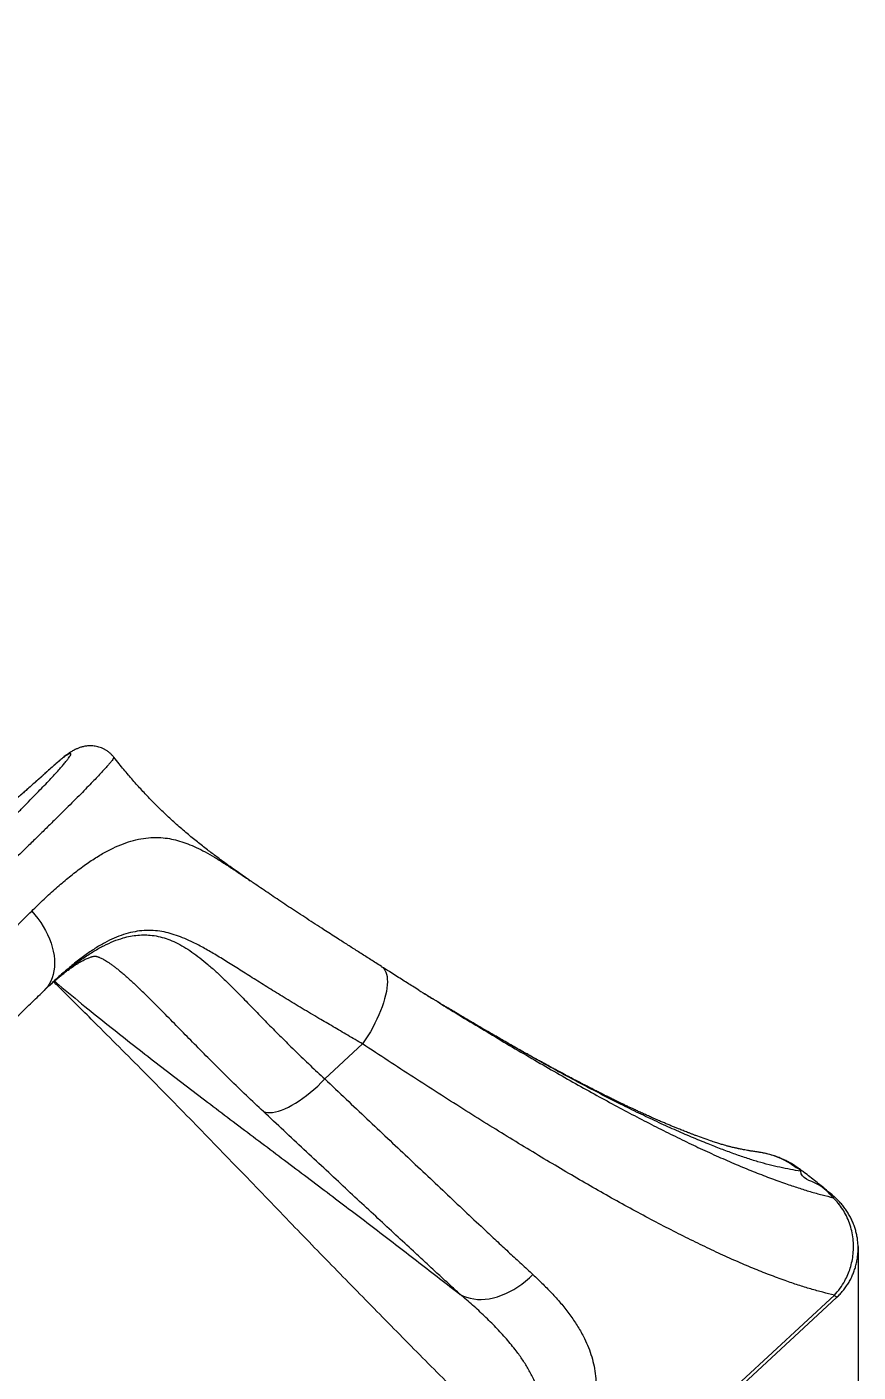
# Model space of a CAD drawing. Header units: millimetres. Extents: x -11024 to 8278, y -7837 to 5770.
# Drawn here: x 5325 to 6175, y -1561 to -187 of the extents above; entities that cross this region are included whole.
import ezdxf

# ---------------------------------------------------------------- set-up
doc = ezdxf.new("R2010")
doc.units = ezdxf.units.MM
doc.layers.add('DIKOM_ОБЪЕКТ', color=7, linetype='Continuous')
doc.layers.add('DIKOM_РАЗМЕР_ОБЪЕКТА', color=7, linetype='Continuous')
doc.styles.add('style1', font='arial.ttf', dxfattribs={"width": 0.8})
doc.dimstyles.new('1-50', dxfattribs={"dimtxt": 300, "dimasz": 200, "dimexe": 100, "dimexo": 0, "dimgap": 100, "dimtad": 1, "dimtxsty": 'style1', "dimcen": 200, "dimclrd": 7, "dimclre": 7, "dimclrt": 7, "dimadec": 1, "dimazin": 2, "dimtfac": 1, "dimtmove": 0, "dimatfit": 2, "dimfxl": 0, "dimlwd": 25, "dimlwe": 18, "dimarcsym": 0})

# ---------------------------------------------------------------- blocks, each defined once
blk = doc.blocks.new('*D10')
at = {"layer": 'Defpoints', "color": 0, "transparency": 16777216}
for p in [(-7791.3, -186.8), (6174.9, -1433), (6174.9, -5371.3)]:
    blk.add_point(p, dxfattribs=at)
at = {"layer": 'DIKOM_РАЗМЕР_ОБЪЕКТА', "color": 7, "lineweight": 18, "transparency": 16777216}
for p, q in [((-7791.3, -186.8), (-7791.3, -5471.3)), ((6174.9, -1433), (6174.9, -5471.3))]:
    blk.add_line(p, q, dxfattribs=at)
at = {"layer": 'DIKOM_РАЗМЕР_ОБЪЕКТА', "color": 7, "lineweight": 25, "transparency": 16777216}
blk.add_line((-7591.3, -5371.3), (5974.9, -5371.3), dxfattribs=at)
at = {"layer": 'DIKOM_РАЗМЕР_ОБЪЕКТА', "color": 7, "transparency": 16777216}
for points in [[(-7591.3, -5337.9), (-7591.3, -5404.6), (-7791.3, -5371.3)], [(5974.9, -5337.9), (5974.9, -5404.6), (6174.9, -5371.3)]]:
    blk.add_solid(points, dxfattribs=at)
at = {"layer": 'DIKOM_РАЗМЕР_ОБЪЕКТА', "color": 7, "transparency": 16777216, "insert": (-1343.7, -5118.1), "char_height": 300, "attachment_point": 5, "style": 'style1'}
blk.add_mtext('14000', dxfattribs=at)

msp = doc.modelspace()

# ---------------------------------------------------------------- linework, layer by layer
at = {"layer": 'DIKOM_ОБЪЕКТ', "color": 7, "linetype": 'Continuous', "lineweight": 15}
for p, q in [((5342.346, -950.728), (5342.121, -950.949)), ((5351.434, -1163.076), (5351.276, -1163.226)), ((5441.314, -1170.824), (5440.72, -1170.251)), ((5668.263, -1226.108), (5629.646, -1261.875)), ((6074.962, -1337.01), (6074.187, -1336.918)), ((6055.608, -1570.868), (6150.707, -1482.788)), ((6057.887, -1573.259), (6152.985, -1485.18))]:
    msp.add_line(p, q, dxfattribs=at)
at = {"layer": 'DIKOM_ОБЪЕКТ', "color": 7, "linetype": 'Continuous', "lineweight": 15, "flags": 128}
for points in [[(5329.868, -1090.319), (5333.14, -1094.059), (5336.214, -1097.937), (5339.073, -1101.933), (5341.703, -1106.027), (5344.09, -1110.198), (5346.223, -1114.425), (5348.09, -1118.687), (5349.683, -1122.963), (5350.993, -1127.23), (5352.013, -1131.467), (5352.739, -1135.653), (5353.166, -1139.766), (5353.293, -1143.786), (5353.119, -1147.692), (5352.645, -1151.465), (5351.873, -1155.086), (5350.807, -1158.535), (5349.452, -1161.797), (5347.816, -1164.853), (5345.906, -1167.69), (5343.733, -1170.291), (5342.575, -1171.477)], [(5687.665, -1147.183), (5688.546, -1147.817), (5689.896, -1149.131), (5691.046, -1150.731), (5691.991, -1152.61), (5692.726, -1154.758), (5693.247, -1157.163), (5693.552, -1159.815), (5693.639, -1162.7), (5693.508, -1165.803), (5693.159, -1169.108), (5692.594, -1172.6), (5691.816, -1176.26), (5690.828, -1180.071), (5689.636, -1184.013), (5688.247, -1188.067), (5686.666, -1192.211), (5684.901, -1196.426), (5682.962, -1200.691), (5680.858, -1204.983), (5678.6, -1209.281), (5676.2, -1213.564), (5673.668, -1217.811), (5671.018, -1221.999), (5668.263, -1226.108)], [(5566.783, -1295.144), (5568.823, -1295.821), (5571.096, -1296.205), (5573.589, -1296.293), (5576.288, -1296.086), (5579.178, -1295.584), (5582.246, -1294.79), (5585.472, -1293.708), (5588.84, -1292.345), (5592.331, -1290.708), (5595.926, -1288.805), (5599.607, -1286.647), (5603.351, -1284.246), (5607.141, -1281.615), (5610.953, -1278.768), (5614.769, -1275.72), (5618.567, -1272.489), (5622.326, -1269.092), (5626.025, -1265.548), (5629.646, -1261.875)], [(5768.2, -1482.055), (5771.345, -1483.672), (5774.685, -1484.994), (5778.203, -1486.013), (5781.881, -1486.725), (5785.701, -1487.124), (5789.642, -1487.211), (5793.686, -1486.983), (5797.809, -1486.442), (5801.993, -1485.592), (5806.214, -1484.436), (5810.452, -1482.979), (5814.685, -1481.231), (5818.891, -1479.2), (5823.049, -1476.895), (5827.136, -1474.329), (5831.134, -1471.516), (5835.019, -1468.469), (5838.773, -1465.204), (5842.378, -1461.738)]]:
    msp.add_lwpolyline(points, dxfattribs=at)
at = {"layer": 'DIKOM_ОБЪЕКТ', "color": 7, "linetype": 'Continuous', "lineweight": 15}
for centre, radius, start, end in [((6147.779, -1381.427), 2.5, 315.199425, 348.571657), ((6213.762, -1425.003), 85.528, 222.502897, 224.715861)]:
    msp.add_arc(centre, radius, start, end, dxfattribs=at)
for points, knots in [([(4652.021, -1591.384), (4651.226, -1592.422), (4649.632, -1594.499), (4648.437, -1596.463), (4647.985, -1597.688), (4648.192, -1598.25), (4649.013, -1598.242), (4650.474, -1597.647), (4652.601, -1596.439), (4655.405, -1594.608), (4658.856, -1592.171), (4662.907, -1589.163), (4667.537, -1585.604), (4672.714, -1581.523), (4678.469, -1576.894), (4684.858, -1571.674), (4691.893, -1565.848), (4699.578, -1559.411), (4707.829, -1552.433), (4716.542, -1545.004), (4725.687, -1537.15), (4735.23, -1528.902), (4745.243, -1520.199), (4755.808, -1510.969), (4766.928, -1501.208), (4778.598, -1490.919), (4790.686, -1480.218), (4803.058, -1469.223), (4815.686, -1457.962), (4828.538, -1446.463), (4841.701, -1434.649), (4855.28, -1422.426), (4869.266, -1409.8), (4883.645, -1396.783), (4898.253, -1383.524), (4913.665, -1369.498), (4929.883, -1354.699), (4946.895, -1339.131), (4964.175, -1323.277), (4981.686, -1307.167), (4999.386, -1290.838), (5016.202, -1275.284), (5032.093, -1260.549), (5047.041, -1246.657), (5061.924, -1232.796), (5076.854, -1218.857), (5091.805, -1204.866), (5106.752, -1190.845), (5121.521, -1176.957), (5135.943, -1163.361), (5150.002, -1150.074), (5163.686, -1137.107), (5177.104, -1124.358), (5190.356, -1111.732), (5203.409, -1099.258), (5216.235, -1086.962), (5228.684, -1074.988), (5240.622, -1063.466), (5252.039, -1052.404), (5262.935, -1041.806), (5273.394, -1031.59), (5283.491, -1021.682), (5293.191, -1012.115), (5302.468, -1002.914), (5311.207, -994.19), (5319.315, -986.039), (5326.79, -978.462), (5333.647, -971.449), (5339.942, -964.942), (5345.719, -958.895), (5350.945, -953.339), (5355.595, -948.298), (5359.613, -943.833), (5362.957, -939.991), (5365.636, -936.764), (5367.674, -934.135), (5369.09, -932.076), (5369.889, -930.578), (5370.044, -929.669), (5369.544, -929.358), (5368.399, -929.645), (5366.814, -930.432), (5365.06, -931.468), (5363.847, -932.262), (5363.239, -932.658)], [0, 0, 0, 0, 0.0144651, 0.02896466, 0.04089647, 0.05283842, 0.06478005, 0.07671141, 0.08898952, 0.10127898, 0.11356853, 0.12584675, 0.13777938, 0.14972228, 0.16166511, 0.17359759, 0.18587787, 0.19816947, 0.21046103, 0.22274138, 0.23465492, 0.24657868, 0.25850247, 0.27041611, 0.28267433, 0.29494386, 0.3072133, 0.31947153, 0.33140556, 0.34335003, 0.35529435, 0.36722838, 0.37950908, 0.39180105, 0.40409306, 0.41637376, 0.43015959, 0.4439533, 0.45773918, 0.47182261, 0.48591462, 0.49999825, 0.5119158, 0.52384358, 0.53577152, 0.54768905, 0.55995288, 0.57222793, 0.58450318, 0.59676705, 0.60868453, 0.62061212, 0.63253981, 0.64445718, 0.65671972, 0.66899347, 0.68126713, 0.69352983, 0.70546267, 0.71740586, 0.72934902, 0.74128186, 0.75356121, 0.76585194, 0.77814245, 0.79042179, 0.80235297, 0.8142946, 0.82623614, 0.83816738, 0.85044631, 0.8627365, 0.87502675, 0.88730575, 0.89922194, 0.9111486, 0.92307514, 0.93499127, 0.9472528, 0.95952529, 0.97179819, 0.98406022, 0.99202727, 1, 1, 1, 1]), ([(5413.745, -933.094), (5413.781, -933.104), (5413.996, -933.162), (5413.743, -933.864), (5412.921, -935.263), (5411.33, -937.378), (5409.059, -940.118), (5406.118, -943.468), (5402.536, -947.397), (5398.339, -951.878), (5393.509, -956.936), (5387.997, -962.617), (5381.788, -968.939), (5374.873, -975.907), (5367.33, -983.445), (5359.249, -991.463), (5350.659, -999.932), (5341.596, -1008.82), (5331.997, -1018.189), (5321.783, -1028.115), (5310.947, -1038.604), (5299.492, -1049.65), (5287.547, -1061.13), (5275.258, -1072.903), (5262.656, -1084.94), (5249.779, -1097.207), (5236.525, -1109.802), (5222.789, -1122.823), (5208.577, -1136.265), (5193.903, -1150.114), (5178.931, -1164.214), (5163.837, -1178.401), (5148.65, -1192.648), (5133.4, -1206.926), (5117.975, -1221.344), (5102.253, -1236.013), (5086.253, -1250.917), (5069.996, -1266.034), (5053.669, -1281.193), (5036.63, -1296.987), (5018.903, -1313.391), (5000.529, -1330.363), (4982.094, -1347.36), (4963.645, -1364.337), (4945.228, -1381.251), (4927.944, -1397.091), (4911.796, -1411.86), (4896.765, -1425.582), (4881.965, -1439.066), (4867.286, -1452.412), (4852.76, -1465.59), (4838.418, -1478.572), (4824.428, -1491.205), (4810.955, -1503.339), (4798.008, -1514.966), (4785.591, -1526.086), (4773.594, -1536.796), (4761.931, -1547.173), (4750.639, -1557.184), (4739.747, -1566.801), (4729.384, -1575.91), (4719.661, -1584.414), (4710.58, -1592.313), (4702.134, -1599.616), (4694.255, -1606.379), (4686.889, -1612.649), (4680.075, -1618.392), (4673.836, -1623.585), (4668.25, -1628.161), (4663.373, -1632.072), (4659.196, -1635.33), (4655.7, -1637.955), (4652.856, -1639.97), (4650.632, -1641.4), (4649.137, -1642.146), (4648.377, -1642.371), (4648.332, -1642.144), (4648.323, -1642.102)], [0, 0, 0, 0, 0.00267352, 0.01591255, 0.02953142, 0.0431629, 0.0567944, 0.07041334, 0.08367267, 0.09694349, 0.11021428, 0.12347357, 0.13711935, 0.15077776, 0.16443606, 0.17808179, 0.19134225, 0.2046142, 0.21788621, 0.23114662, 0.24479275, 0.25845131, 0.27210987, 0.28575596, 0.29899937, 0.31225405, 0.32550874, 0.33875203, 0.35237879, 0.3660181, 0.37965752, 0.39328419, 0.40652875, 0.41978459, 0.43304055, 0.44628505, 0.45991399, 0.47355562, 0.48719701, 0.5008261, 0.51614667, 0.53147626, 0.54679709, 0.56244857, 0.57810946, 0.59376096, 0.60702278, 0.62029592, 0.63356926, 0.64683092, 0.6604781, 0.67413789, 0.68779763, 0.70144469, 0.71468372, 0.7279341, 0.74118457, 0.75442352, 0.76804579, 0.78168055, 0.79531524, 0.80893754, 0.82219829, 0.8354705, 0.84874278, 0.8620035, 0.87565138, 0.88931177, 0.90297225, 0.91662019, 0.92987634, 0.94314406, 0.95641164, 0.9696677, 0.98331097, 0.99696668, 1, 1, 1, 1]), ([(5363.239, -932.658), (5363.209, -932.679), (5362.812, -932.946), (5361.676, -933.809), (5359.184, -935.861), (5355.867, -938.702), (5351.861, -942.212), (5347.269, -946.298), (5343.837, -949.399), (5342.121, -950.949)], [0, 0, 0, 0, 0.01364019, 0.17889359, 0.34413409, 0.50805074, 0.6719675, 0.83599099, 1, 1, 1, 1]), ([(5366.505, -930.025), (5366.197, -930.242), (5365.479, -930.745), (5364.046, -931.817), (5362.377, -933.149), (5360.647, -934.584), (5358.838, -936.113), (5356.897, -937.782), (5354.78, -939.624), (5352.553, -941.582), (5350.205, -943.664), (5347.749, -945.855), (5345.193, -948.154), (5343.385, -949.784), (5342.415, -950.667), (5342.347, -950.728)], [0, 0, 0, 0, 0.05786833, 0.13449353, 0.24015018, 0.33008976, 0.41384967, 0.50212345, 0.58644657, 0.66960633, 0.75180768, 0.83326166, 0.91399164, 0.99397986, 1, 1, 1, 1]), ([(5363.239, -932.658), (5363.42, -932.491), (5364.448, -931.541), (5365.589, -930.727), (5366.53, -930.057)], [0, 0, 0, 0, 0.17583869, 1, 1, 1, 1]), ([(5366.53, -930.057), (5366.721, -929.89), (5366.94, -929.7), (5367.193, -929.561), (5367.225, -929.544)], [0, 0, 0, 0, 0.87437013, 1, 1, 1, 1]), ([(5413.778, -933.069), (5413.616, -932.848), (5412.839, -931.788), (5411.201, -930.099), (5408.912, -928.056), (5406.465, -926.305), (5403.925, -924.834), (5401.33, -923.645), (5398.724, -922.73), (5396.151, -922.077), (5393.655, -921.663), (5391.272, -921.462), (5389.028, -921.441), (5386.937, -921.566), (5385.001, -921.807), (5383.208, -922.138), (5381.542, -922.538), (5379.952, -923.006), (5378.448, -923.526), (5376.996, -924.098), (5375.567, -924.728), (5374.093, -925.445), (5372.494, -926.294), (5370.619, -927.372), (5368.767, -928.521), (5367.66, -929.247), (5367.22, -929.535)], [0, 0, 0, 0, 0.00853524, 0.04082892, 0.07256283, 0.10378117, 0.13453441, 0.16484878, 0.194751, 0.22424138, 0.25334364, 0.28212744, 0.31074605, 0.33948231, 0.36864661, 0.39876312, 0.43047426, 0.46459556, 0.50310773, 0.54470965, 0.59261052, 0.64892382, 0.71719459, 0.80368582, 0.92206944, 1, 1, 1, 1]), ([(5554.003, -1059.734), (5553.24, -1059.212), (5550.159, -1057.106), (5544.488, -1053.17), (5536.745, -1047.729), (5528.258, -1041.647), (5519.102, -1034.931), (5509.371, -1027.582), (5499.182, -1019.604), (5488.654, -1010.98), (5477.886, -1001.684), (5466.932, -991.674), (5456.601, -981.633), (5446.897, -971.636), (5437.786, -961.745), (5428.541, -951.144), (5420.503, -941.513), (5415.654, -935.338), (5413.835, -933.021)], [0, 0, 0, 0, 0.01528692, 0.06171752, 0.11356155, 0.17050514, 0.23213944, 0.29795802, 0.36733619, 0.43957464, 0.51431155, 0.59157889, 0.67163538, 0.73803382, 0.80694827, 0.87890984, 0.95457533, 1, 1, 1, 1]), ([(5342.121, -950.949), (5340.614, -952.314), (5337.599, -955.044), (5333.241, -958.961), (5329.04, -962.716), (5325.08, -966.229), (5321.422, -969.449), (5318.047, -972.392), (5314.956, -975.058), (5312.311, -977.304), (5310.079, -979.17), (5308.906, -980.123), (5308.318, -980.6)], [0, 0, 0, 0, 0.10102906, 0.20205574, 0.30601897, 0.40998156, 0.51101033, 0.61204193, 0.71600666, 0.81997386, 0.90973851, 1, 1, 1, 1]), ([(5342.369, -950.705), (5341.583, -951.418), (5339.654, -953.167), (5336.684, -955.845), (5333.466, -958.736), (5330.381, -961.496), (5327.439, -964.112), (5324.663, -966.569), (5322.067, -968.852), (5319.657, -970.956), (5317.433, -972.883), (5315.399, -974.628), (5313.571, -976.18), (5311.98, -977.513), (5310.755, -978.525), (5310.16, -979.005), (5309.926, -979.193)], [0, 0, 0, 0, 0.05317765, 0.13049815, 0.20768861, 0.28461274, 0.36113673, 0.43711306, 0.51242096, 0.58681092, 0.66114841, 0.73540984, 0.80925824, 0.88223813, 0.95371074, 1, 1, 1, 1]), ([(5329.868, -1090.319), (5334.111, -1086.209), (5342.601, -1077.985), (5354.955, -1066.766), (5367.139, -1056.361), (5379.121, -1046.952), (5390.904, -1038.601), (5402.238, -1031.543), (5413.137, -1025.781), (5423.636, -1021.269), (5433.998, -1017.918), (5444.234, -1015.79), (5454.392, -1014.902), (5463.892, -1015.243), (5472.789, -1016.57), (5481.15, -1018.644), (5489.595, -1021.527), (5498.264, -1025.23), (5507.246, -1029.771), (5516.648, -1035.134), (5526.445, -1041.209), (5536.874, -1048.054), (5545.834, -1054.125), (5551.648, -1058.125), (5553.466, -1059.376)], [0, 0, 0, 0, 0.04958591, 0.09920383, 0.14878777, 0.1996355, 0.25052019, 0.3013662, 0.35011116, 0.39889059, 0.44763663, 0.49759805, 0.54759483, 0.59755959, 0.63923429, 0.68094388, 0.72265353, 0.76432883, 0.80715152, 0.85001708, 0.89287761, 0.93569367, 0.97989231, 1, 1, 1, 1]), ([(5687.742, -1147.067), (5685.717, -1145.78), (5680.314, -1142.346), (5671.654, -1136.83), (5661.757, -1130.522), (5651.997, -1124.294), (5643.209, -1118.69), (5635.458, -1113.739), (5627.93, -1108.904), (5619.837, -1103.679), (5611.223, -1098.081), (5602.81, -1092.576), (5594.6, -1087.166), (5586.593, -1081.848), (5578.791, -1076.627), (5571.187, -1071.497), (5563.794, -1066.464), (5557.894, -1062.411), (5554.489, -1060.07), (5553.471, -1059.37)], [0, 0, 0, 0, 0.040188117, 0.107195233, 0.174215405, 0.241171671, 0.30801542, 0.356864324, 0.405418097, 0.469355074, 0.532987591, 0.596346241, 0.65946624, 0.722379133, 0.785122309, 0.847725421, 0.910220686, 0.973157593, 1, 1, 1, 1]), ([(4810.014, -1571.803), (4814.018, -1568.299), (4822.029, -1561.286), (4834.583, -1550.241), (4847.502, -1538.836), (4860.927, -1526.94), (4874.845, -1514.566), (4889.244, -1501.719), (4903.96, -1488.546), (4918.821, -1475.199), (4933.796, -1461.709), (4948.852, -1448.103), (4964.103, -1434.28), (4979.668, -1420.131), (4995.53, -1405.668), (5011.668, -1390.909), (5027.898, -1376.022), (5044.036, -1361.174), (5060.057, -1346.391), (5075.937, -1331.696), (5091.792, -1316.981), (5107.744, -1302.135), (5123.766, -1287.178), (5139.832, -1272.136), (5155.756, -1257.183), (5171.349, -1242.496), (5186.593, -1228.093), (5201.477, -1213.992), (5216.12, -1200.074), (5230.635, -1186.238), (5244.988, -1172.513), (5259.15, -1158.927), (5272.954, -1145.639), (5287.116, -1131.961), (5301.516, -1117.999), (5316.092, -1103.808), (5325.277, -1094.815), (5329.868, -1090.319)], [0, 0, 0, 0, 0.027715756, 0.055455444, 0.08319537, 0.110911061, 0.139432204, 0.167979028, 0.196526164, 0.225047132, 0.252759243, 0.280494672, 0.308230603, 0.335942205, 0.364457226, 0.392997961, 0.421538884, 0.450053558, 0.477790761, 0.505552337, 0.533313431, 0.561050589, 0.589595331, 0.618166149, 0.646737041, 0.675281441, 0.702989711, 0.730722461, 0.758454519, 0.78616295, 0.814675123, 0.843213046, 0.871751103, 0.900262922, 0.933501551, 0.966761039, 1, 1, 1, 1]), ([(5668.263, -1226.108), (5663.184, -1223.145), (5653.025, -1217.218), (5638.187, -1208.461), (5622.592, -1199.342), (5606.449, -1189.826), (5589.991, -1179.848), (5574.181, -1170.104), (5559.067, -1160.666), (5544.683, -1151.627), (5531.21, -1143.134), (5518.572, -1135.301), (5506.572, -1128.312), (5495.887, -1122.68), (5486.342, -1118.314), (5477.806, -1115.034), (5469.372, -1112.51), (5460.722, -1110.74), (5451.791, -1109.938), (5442.533, -1110.238), (5433.207, -1111.645), (5423.801, -1114.153), (5414.306, -1117.753), (5404.576, -1122.512), (5394.563, -1128.463), (5384.25, -1135.54), (5373.767, -1143.562), (5363.099, -1152.528), (5355.657, -1159.082), (5351.711, -1162.814), (5351.434, -1163.076)], [0, 0, 0, 0, 0.03499436, 0.07000423, 0.1049982, 0.1472598, 0.1896415, 0.23208605, 0.27453195, 0.31691641, 0.35917941, 0.40009969, 0.44104626, 0.48196356, 0.51347253, 0.54501457, 0.5765509, 0.60805165, 0.64272393, 0.67752261, 0.71238155, 0.74723465, 0.78202032, 0.81668376, 0.85267657, 0.88877351, 0.92494034, 0.96112646, 0.99726724, 1, 1, 1, 1]), ([(5345.972, -1168.205), (5348.1, -1166.263), (5353.737, -1161.123), (5362.793, -1153.43), (5373.16, -1145.162), (5383.449, -1137.694), (5393.623, -1131.11), (5403.677, -1125.52), (5413.615, -1120.991), (5422.69, -1117.849), (5430.932, -1115.88), (5438.378, -1114.832), (5445.737, -1114.542), (5453.34, -1115.046), (5461.18, -1116.484), (5469.268, -1118.942), (5477.373, -1122.361), (5485.517, -1126.735), (5493.733, -1132.023), (5501.928, -1138.081), (5510.141, -1144.829), (5518.408, -1152.181), (5526.819, -1160.112), (5536.476, -1169.606), (5547.535, -1180.817), (5560.189, -1193.837), (5573.167, -1207.161), (5586.49, -1220.616), (5600.2, -1234.144), (5614.529, -1247.91), (5624.607, -1257.22), (5629.646, -1261.875)], [0, 0, 0, 0, 0.02103076, 0.05569069, 0.09117516, 0.12668439, 0.16216372, 0.19796731, 0.23380349, 0.26960265, 0.29750082, 0.32543619, 0.3533704, 0.38126741, 0.41298199, 0.44472348, 0.47644164, 0.50903019, 0.54164326, 0.57423666, 0.60616542, 0.63812497, 0.67008868, 0.70202239, 0.7458382, 0.78968795, 0.83350421, 0.87488621, 0.9162679, 0.95813401, 1, 1, 1, 1]), ([(5346.772, -1167.44), (5346.999, -1167.234), (5348.717, -1165.671), (5351.789, -1162.986), (5355.95, -1159.43), (5359.9, -1156.186), (5363.652, -1153.224), (5367.203, -1150.542), (5370.557, -1148.131), (5373.708, -1145.982), (5376.538, -1144.163), (5379.063, -1142.634), (5381.403, -1141.306), (5383.654, -1140.123), (5385.753, -1139.114), (5387.631, -1138.299), (5389.288, -1137.661), (5390.722, -1137.18), (5391.936, -1136.838), (5392.935, -1136.612), (5393.729, -1136.481), (5394.328, -1136.421), (5394.793, -1136.411), (5395.035, -1136.424), (5395.619, -1136.499), (5396.37, -1136.661), (5397.258, -1136.917), (5398.173, -1137.239), (5399.33, -1137.701), (5400.718, -1138.328), (5402.419, -1139.188), (5404.316, -1140.24), (5406.411, -1141.501), (5408.706, -1142.986), (5411.185, -1144.695), (5413.858, -1146.645), (5416.727, -1148.845), (5419.797, -1151.308), (5423.092, -1154.06), (5426.608, -1157.107), (5430.347, -1160.453), (5434.314, -1164.112), (5437.786, -1167.382), (5439.979, -1169.507), (5440.733, -1170.237)], [0, 0, 0, 0, 0.00389458, 0.02947869, 0.05458252, 0.07923684, 0.10347784, 0.12734663, 0.15089188, 0.17416802, 0.19724035, 0.21705481, 0.23769921, 0.26019626, 0.28268021, 0.30522358, 0.32795248, 0.35102963, 0.37467139, 0.39917905, 0.42499983, 0.4528625, 0.48414221, 0.52226854, 0.55530173, 0.58603116, 0.61499439, 0.63588814, 0.6558954, 0.67983986, 0.70296572, 0.72559989, 0.74801689, 0.77041278, 0.79287898, 0.81550417, 0.83811572, 0.86128246, 0.88503504, 0.90939807, 0.93438882, 0.96001333, 0.98626883, 1, 1, 1, 1]), ([(5725.774, -1171.153), (5723.665, -1169.842), (5717.743, -1166.159), (5707.704, -1159.848), (5697.112, -1153.152), (5690.316, -1148.831), (5687.654, -1147.138)], [0, 0, 0, 0, 0.1676065, 0.47066345, 0.79265023, 1, 1, 1, 1]), ([(5342.583, -1171.481), (5343.86, -1170.242), (5346.696, -1167.491), (5349.637, -1164.705), (5351.27, -1163.212), (5351.426, -1163.069)], [0, 0, 0, 0, 0.42549728, 0.94503779, 1, 1, 1, 1]), ([(5830.24, -1646.947), (5814.352, -1631.237), (5782.575, -1599.816), (5735.426, -1552.611), (5688.641, -1505.344), (5642.244, -1458.014), (5595.053, -1409.384), (5547.022, -1359.53), (5505.938, -1317.078), (5472.812, -1283.211), (5447.77, -1257.819), (5422.498, -1232.384), (5399.941, -1209.853), (5378.092, -1188.142), (5363.188, -1173.37), (5353.847, -1164.111), (5352.292, -1162.57)], [0, 0, 0, 0, 0.09771956, 0.19544763, 0.29318035, 0.39091239, 0.48863597, 0.59383292, 0.6990293, 0.75165238, 0.80428123, 0.85690212, 0.90951408, 0.94366672, 0.9906257, 1, 1, 1, 1]), ([(5353.133, -1161.854), (5354.593, -1163.089), (5364.907, -1171.816), (5383.209, -1186.899), (5415.489, -1212.847), (5454.365, -1243.303), (5500.906, -1278.984), (5547.572, -1314.244), (5594.21, -1349.271), (5639.521, -1383.399), (5683.418, -1416.761), (5725.968, -1449.32), (5754.123, -1471.143), (5768.2, -1482.055)], [0, 0, 0, 0, 0.010817462, 0.076415274, 0.134253108, 0.245555187, 0.356877978, 0.468219905, 0.579564949, 0.690885155, 0.793921827, 0.896962159, 1, 1, 1, 1]), ([(4890.15, -1590.507), (4891.612, -1589.22), (4895.292, -1585.98), (4901.348, -1580.631), (4908.277, -1574.496), (4915.339, -1568.228), (4922.532, -1561.83), (4929.868, -1555.29), (4937.329, -1548.624), (4944.918, -1541.831), (4952.603, -1534.937), (4960.39, -1527.938), (4968.277, -1520.837), (4976.297, -1513.602), (4984.432, -1506.251), (4992.665, -1498.799), (5000.976, -1491.263), (5009.347, -1483.661), (5017.758, -1476.01), (5026.191, -1468.327), (5034.667, -1460.593), (5043.208, -1452.786), (5051.827, -1444.898), (5060.503, -1436.944), (5069.221, -1428.942), (5077.962, -1420.905), (5086.724, -1412.838), (5095.503, -1404.743), (5104.298, -1396.622), (5113.081, -1388.5), (5121.834, -1380.395), (5130.579, -1372.284), (5139.325, -1364.162), (5148.065, -1356.033), (5156.768, -1347.927), (5165.436, -1339.843), (5174.067, -1331.78), (5182.662, -1323.739), (5191.22, -1315.721), (5199.742, -1307.725), (5208.213, -1299.765), (5216.619, -1291.853), (5224.937, -1284.013), (5233.157, -1276.252), (5241.273, -1268.576), (5249.289, -1260.983), (5257.207, -1253.469), (5265.03, -1246.034), (5272.757, -1238.675), (5280.394, -1231.391), (5287.941, -1224.177), (5295.352, -1217.081), (5302.616, -1210.11), (5309.735, -1203.264), (5316.745, -1196.509), (5323.64, -1189.851), (5330.397, -1183.309), (5336.726, -1177.168), (5340.721, -1173.279), (5342.574, -1171.475)], [0, 0, 0, 0, 0.01174947, 0.02956968, 0.04727866, 0.06489061, 0.08260807, 0.10030582, 0.11800321, 0.13571493, 0.1534715, 0.17102224, 0.18867765, 0.20640777, 0.22418785, 0.24199158, 0.25978817, 0.27754596, 0.29523773, 0.31283779, 0.33032942, 0.34791679, 0.36560044, 0.38327867, 0.40096793, 0.41868709, 0.43633484, 0.45400731, 0.47172765, 0.48941196, 0.50698269, 0.52452985, 0.54221707, 0.55986946, 0.57750027, 0.59512379, 0.61275229, 0.63039499, 0.64806523, 0.66577637, 0.68353991, 0.70128365, 0.71900773, 0.7366731, 0.75429849, 0.77190283, 0.78950473, 0.80711945, 0.82476229, 0.84245296, 0.86020906, 0.87805153, 0.89564254, 0.91329647, 0.93104002, 0.94884868, 0.96669546, 0.98455438, 1, 1, 1, 1]), ([(5566.783, -1295.144), (5560.96, -1289.66), (5549.313, -1278.691), (5532.448, -1262.34), (5516.035, -1246.11), (5500.208, -1230.187), (5484.973, -1214.678), (5470.284, -1199.679), (5457.148, -1186.408), (5447.531, -1176.799), (5442.684, -1172.141), (5441.314, -1170.824)], [0, 0, 0, 0, 0.124427111, 0.248854665, 0.374198975, 0.499542959, 0.622607592, 0.745725158, 0.868779058, 0.962923625, 1, 1, 1, 1]), ([(5725.663, -1171.073), (5728.671, -1172.955), (5733.565, -1176.017), (5738.378, -1178.975), (5740.233, -1180.116)], [0, 0, 0, 0, 0.61456341, 1, 1, 1, 1]), ([(5758.236, -1191.045), (5758.248, -1191.051), (5758.293, -1191.076), (5757.97, -1190.881), (5756.995, -1190.295), (5755.817, -1189.587), (5754.383, -1188.723), (5752.366, -1187.506), (5750.069, -1186.115), (5747.607, -1184.62), (5745.378, -1183.261), (5743.274, -1181.976), (5740.847, -1180.489), (5738.179, -1178.849), (5735.597, -1177.256), (5733.42, -1175.91), (5732.095, -1175.088), (5731.481, -1174.707)], [0, 0, 0, 0, 0.012249083, 0.048758133, 0.102443527, 0.148954875, 0.20628558, 0.267377836, 0.356527214, 0.451326244, 0.526731589, 0.592506332, 0.674542637, 0.779374756, 0.867623401, 0.938719544, 1, 1, 1, 1]), ([(5740.233, -1180.116), (5746.208, -1183.804), (5760.018, -1192.331), (5781.316, -1205.282), (5804.367, -1219.153), (5827.262, -1232.749), (5850, -1246.046), (5872.34, -1258.888), (5894.253, -1271.244), (5915.548, -1282.99), (5936.223, -1294.123), (5956.284, -1304.648), (5975.884, -1314.64), (5994.997, -1324.074), (6013.791, -1333.026), (6032.203, -1341.429), (6050.205, -1349.245), (6067.65, -1356.421), (6084.55, -1362.965), (6099.868, -1368.508), (6113.728, -1373.196), (6126.158, -1377.078), (6138.172, -1380.487), (6145.759, -1382.288), (6149.553, -1383.188)], [0, 0, 0, 0, 0.03559522, 0.08227812, 0.12892264, 0.17692167, 0.22496282, 0.27301849, 0.3210604, 0.36906004, 0.41590297, 0.46278469, 0.50967929, 0.55656202, 0.60340599, 0.65157924, 0.69979032, 0.74802103, 0.79624618, 0.84443149, 0.88325755, 0.92208227, 0.96104131, 1, 1, 1, 1]), ([(6074.965, -1336.984), (6074.586, -1336.928), (6072.717, -1336.652), (6069.542, -1336.166), (6065.586, -1335.538), (6062.132, -1334.958), (6059.177, -1334.435), (6056.694, -1333.973), (6054.612, -1333.568), (6052.933, -1333.228), (6051.473, -1332.922), (6050.001, -1332.604), (6048.347, -1332.234), (6046.588, -1331.824), (6044.892, -1331.411), (6043.426, -1331.041), (6042.183, -1330.718), (6040.94, -1330.386), (6039.288, -1329.932), (6037.35, -1329.377), (6035.356, -1328.779), (6033.522, -1328.212), (6031.55, -1327.588), (6029.269, -1326.846), (6026.767, -1326.014), (6022.622, -1324.609), (6016.784, -1322.569), (6010.785, -1320.382), (6006.362, -1318.725), (6003.53, -1317.651), (6000.774, -1316.59), (5998.241, -1315.604), (5995.961, -1314.706), (5993.685, -1313.802), (5991.035, -1312.739), (5987.894, -1311.465), (5984.372, -1310.016), (5980.691, -1308.481), (5976.916, -1306.886), (5972.79, -1305.12), (5968.387, -1303.207), (5963.832, -1301.199), (5959.563, -1299.291), (5956.077, -1297.715), (5953.326, -1296.459), (5951.222, -1295.494), (5949.141, -1294.533), (5946.82, -1293.456), (5944.043, -1292.158), (5940.789, -1290.627), (5937.36, -1288.999), (5934.023, -1287.402), (5930.972, -1285.931), (5928.216, -1284.594), (5925.629, -1283.332), (5923.244, -1282.162), (5921.055, -1281.084), (5918.989, -1280.062), (5916.61, -1278.88), (5913.633, -1277.395), (5909.984, -1275.562), (5905.86, -1273.476), (5901.337, -1271.172), (5896.478, -1268.676), (5891.322, -1266.006), (5886.275, -1263.37), (5881.839, -1261.036), (5878.12, -1259.068), (5874.615, -1257.205), (5870.757, -1255.143), (5866.77, -1253.001), (5862.813, -1250.863), (5859.035, -1248.812), (5855.126, -1246.68), (5851.203, -1244.528), (5847.49, -1242.484), (5844.255, -1240.694), (5841.594, -1239.217), (5839.425, -1238.01), (5837.41, -1236.886), (5835.253, -1235.68), (5832.724, -1234.263), (5829.806, -1232.623), (5826.495, -1230.757), (5822.419, -1228.45), (5817.511, -1225.662), (5811.904, -1222.46), (5806.16, -1219.164), (5800.528, -1215.916), (5793.726, -1211.977), (5785.869, -1207.402), (5777.097, -1202.259), (5768.802, -1197.372), (5761.519, -1193.024), (5757.291, -1190.486), (5755.302, -1189.292)], [0, 0, 0, 0, 0.00498223, 0.0245575, 0.04211851, 0.05766259, 0.07096554, 0.08232317, 0.0921771, 0.10092462, 0.10771175, 0.11539349, 0.12399216, 0.13349103, 0.14241191, 0.14972485, 0.1555971, 0.16118461, 0.16883577, 0.18077377, 0.19018471, 0.19736823, 0.20565367, 0.21528489, 0.22530416, 0.23546445, 0.26343056, 0.29072838, 0.30064869, 0.31069011, 0.32067292, 0.32950754, 0.33700656, 0.34420333, 0.35282381, 0.36396828, 0.37589211, 0.38803197, 0.40038733, 0.41287361, 0.42805385, 0.44265442, 0.4561026, 0.46814293, 0.47505535, 0.48149843, 0.48747154, 0.49410233, 0.50262076, 0.51260178, 0.52336645, 0.53324653, 0.54221124, 0.55025961, 0.5574035, 0.56475339, 0.57095931, 0.57632834, 0.58254131, 0.59136959, 0.60175691, 0.6135421, 0.62619829, 0.63968587, 0.65400607, 0.66881729, 0.68109786, 0.69016683, 0.69896382, 0.70941956, 0.72127525, 0.73096439, 0.74093399, 0.75118374, 0.76171215, 0.7716151, 0.7800567, 0.78675062, 0.79211204, 0.79668674, 0.80210785, 0.80848527, 0.81581927, 0.82410913, 0.8333549, 0.84633478, 0.86067846, 0.87492845, 0.8887104, 0.90202399, 0.92463556, 0.94575488, 0.96538911, 0.98372342, 1, 1, 1, 1]), ([(6116.291, -1356.252), (6112.802, -1355.635), (6105.829, -1354.402), (6095.098, -1352.236), (6084.032, -1349.666), (6072.518, -1346.556), (6060.417, -1342.731), (6047.829, -1338.308), (6034.938, -1333.528), (6020.598, -1327.922), (6004.721, -1321.383), (5987.206, -1313.783), (5969.234, -1305.613), (5950.811, -1296.877), (5931.232, -1287.244), (5910.458, -1276.673), (5888.457, -1265.121), (5866.009, -1253), (5843.145, -1240.337), (5819.896, -1227.165), (5796.247, -1213.493), (5775.697, -1201.456), (5762.899, -1193.805), (5758.246, -1191.023)], [0, 0, 0, 0, 0.04078832, 0.08151312, 0.12215615, 0.16272601, 0.20326382, 0.2437985, 0.28430771, 0.32477779, 0.37558408, 0.42629753, 0.47690178, 0.52738923, 0.57777334, 0.63390906, 0.68994447, 0.74586302, 0.80164528, 0.85728461, 0.91282322, 0.96830554, 1, 1, 1, 1]), ([(6150.707, -1482.788), (6146.798, -1481.868), (6138.98, -1480.028), (6126.612, -1476.568), (6113.783, -1472.596), (6099.711, -1467.814), (6084.334, -1462.122), (6067.557, -1455.414), (6050.163, -1447.995), (6032.174, -1439.886), (6013.42, -1431.022), (5993.886, -1421.388), (5973.568, -1410.975), (5952.671, -1399.9), (5931.226, -1388.188), (5909.462, -1375.979), (5887.408, -1363.304), (5865.093, -1350.202), (5842.323, -1336.577), (5819.126, -1322.46), (5795.295, -1307.732), (5770.817, -1292.403), (5745.702, -1276.478), (5720.211, -1260.109), (5694.416, -1243.358), (5676.978, -1231.856), (5668.263, -1226.108)], [0, 0, 0, 0, 0.0360069, 0.07201417, 0.10813729, 0.14426043, 0.18642147, 0.2286176, 0.27082554, 0.31302159, 0.35518253, 0.39856773, 0.44199104, 0.48542713, 0.52885017, 0.57223544, 0.61437203, 0.6565442, 0.69872772, 0.74089993, 0.78303664, 0.82640392, 0.86980926, 0.91322765, 0.95663314, 1, 1, 1, 1]), ([(5629.646, -1261.875), (5636.902, -1268.739), (5651.42, -1282.471), (5672.789, -1302.653), (5693.824, -1322.503), (5714.601, -1342.096), (5735.088, -1361.415), (5755.263, -1380.423), (5774.972, -1398.958), (5792.005, -1414.935), (5806.527, -1428.514), (5818.699, -1439.851), (5830.674, -1450.961), (5838.477, -1458.145), (5842.378, -1461.738)], [0, 0, 0, 0, 0.09284023, 0.18573526, 0.27863067, 0.37147044, 0.46614802, 0.56088507, 0.65562214, 0.75029996, 0.81265716, 0.87501482, 0.93750705, 1, 1, 1, 1]), ([(5768.2, -1482.055), (5764.507, -1478.696), (5757.121, -1471.98), (5745.763, -1461.573), (5734.2, -1450.932), (5720.537, -1438.31), (5704.646, -1423.584), (5686.38, -1406.616), (5667.681, -1389.219), (5648.441, -1371.305), (5628.668, -1352.894), (5608.379, -1333.987), (5587.77, -1314.763), (5573.777, -1301.682), (5566.783, -1295.144)], [0, 0, 0, 0, 0.06259773, 0.1251962, 0.18793516, 0.25067468, 0.34336913, 0.43612239, 0.52887721, 0.62157398, 0.71615031, 0.81078413, 0.90542091, 1, 1, 1, 1]), ([(6116.291, -1356.252), (6116.291, -1356.252), (6116.291, -1354.483), (6111.091, -1352.811), (6107.152, -1349.188), (6101.861, -1346.269), (6096.225, -1343.368), (6089.869, -1340.742), (6082.818, -1338.579), (6077.82, -1337.343), (6075.148, -1337.032), (6074.962, -1337.01)], [0, 0, 0, 0, 0.0000007, 0.12523257, 0.25047346, 0.37800041, 0.50553276, 0.66457245, 0.82360908, 0.98772882, 1, 1, 1, 1]), ([(6116.862, -1355.073), (6115.773, -1354.268), (6113.238, -1352.393), (6109.114, -1349.725), (6104.557, -1347.07), (6099.956, -1344.716), (6095.307, -1342.649), (6090.545, -1340.842), (6085.6, -1339.291), (6080.761, -1338.04), (6077.543, -1337.461), (6076.078, -1337.197)], [0, 0, 0, 0, 0.09037507, 0.21038566, 0.32748784, 0.44220383, 0.55500609, 0.66682781, 0.7818937, 0.90065169, 1, 1, 1, 1]), ([(6116.345, -1356.243), (6116.336, -1356.249), (6116.324, -1356.257), (6116.297, -1356.253), (6116.291, -1356.252)], [0, 0, 0, 0, 0.77778592, 1, 1, 1, 1]), ([(6116.792, -1355.169), (6116.84, -1355.147), (6116.961, -1355.09), (6116.763, -1355.511), (6116.485, -1355.999), (6116.345, -1356.243)], [0, 0, 0, 0, 0.24605392, 0.62302819, 1, 1, 1, 1]), ([(6116.378, -1356.267), (6116.378, -1356.267), (6116.378, -1356.253), (6116.362, -1356.248), (6116.345, -1356.243)], [0, 0, 0, 0, 0.00143071, 1, 1, 1, 1]), ([(6149.553, -1383.188), (6144.938, -1378.186), (6135.702, -1368.175), (6116.378, -1363.338), (6116.378, -1356.267), (6116.378, -1356.267)], [0, 0, 0, 0, 0.49975587, 0.9999993, 1, 1, 1, 1]), ([(6150.19, -1381.966), (6147.632, -1379.794), (6141.543, -1374.622), (6131.363, -1366.426), (6122.788, -1359.665), (6117.789, -1355.854), (6116.829, -1355.123)], [0, 0, 0, 0, 0.235097503, 0.559612946, 0.915439784, 1, 1, 1, 1]), ([(6150.707, -1482.788), (6152.703, -1480.52), (6156.694, -1475.984), (6161.188, -1468.812), (6164.598, -1461.813), (6167.062, -1455.128), (6168.918, -1448.043), (6170.052, -1440.605), (6170.408, -1432.902), (6169.944, -1425.046), (6168.572, -1417.141), (6166.281, -1409.309), (6163.179, -1401.911), (6159.304, -1395.064), (6154.828, -1388.754), (6151.309, -1385.042), (6149.553, -1383.188)], [0, 0, 0, 0, 0.082477188, 0.164950449, 0.228980449, 0.29317995, 0.357208257, 0.426418021, 0.495843566, 0.565054475, 0.638883231, 0.712971473, 0.786803357, 0.857792421, 0.929008259, 1, 1, 1, 1]), ([(6152.977, -1485.178), (6153.026, -1485.135), (6154.26, -1484.064), (6156.484, -1481.743), (6159.618, -1478.207), (6162.491, -1474.422), (6165.099, -1470.459), (6167.397, -1466.367), (6169.394, -1462.164), (6171.1, -1457.843), (6172.518, -1453.379), (6173.622, -1448.837), (6174.4, -1444.28), (6174.865, -1439.722), (6175.025, -1435.14), (6174.875, -1430.511), (6174.41, -1425.882), (6173.634, -1421.331), (6172.565, -1416.878), (6171.209, -1412.517), (6169.553, -1408.21), (6167.597, -1403.979), (6165.362, -1399.887), (6162.87, -1395.967), (6160.137, -1392.229), (6157.154, -1388.643), (6153.888, -1385.249), (6151.562, -1383.006), (6150.275, -1381.967), (6150.222, -1381.924)], [0, 0, 0, 0, 0.00167799, 0.04197103, 0.08239393, 0.1230748, 0.16390676, 0.20417948, 0.24356411, 0.28334437, 0.32345009, 0.36378387, 0.40333303, 0.44214337, 0.48139, 0.5210372, 0.56103428, 0.60082566, 0.63953853, 0.67859854, 0.71808641, 0.75799088, 0.79827291, 0.83777112, 0.87724863, 0.91715987, 0.95750011, 0.9982454, 1, 1, 1, 1]), ([(5842.378, -1461.738), (5845.906, -1465.04), (5852.972, -1471.654), (5862.802, -1481.781), (5871.97, -1492.133), (5880.33, -1502.758), (5887.79, -1513.691), (5893.765, -1524.121), (5898.416, -1533.996), (5901.917, -1543.282), (5904.6, -1552.887), (5906.377, -1562.822), (5907.119, -1572.607), (5906.896, -1582.208), (5905.817, -1591.586), (5903.812, -1601.233), (5901.041, -1610.398), (5897.678, -1619.001), (5893.954, -1626.975), (5889.589, -1635.01), (5884.617, -1643.001), (5879.042, -1650.905), (5872.927, -1658.661), (5866.342, -1666.271), (5861.588, -1671.126), (5859.216, -1673.548)], [0, 0, 0, 0, 0.06029651, 0.120731323, 0.181195695, 0.241611246, 0.301931871, 0.362152817, 0.408692851, 0.455366696, 0.502040122, 0.548626155, 0.595092456, 0.634833016, 0.674695469, 0.714514077, 0.754194412, 0.785151187, 0.816215397, 0.847257607, 0.878184548, 0.908572837, 0.939098572, 0.969618504, 1, 1, 1, 1]), ([(5830.24, -1646.947), (5831.549, -1645.738), (5834.172, -1643.315), (5837.695, -1639.354), (5841.379, -1634.523), (5844.792, -1628.868), (5847.633, -1622.466), (5849.581, -1616.172), (5850.533, -1611.15), (5851.129, -1605.769), (5851.277, -1600.034), (5850.648, -1592.902), (5849.321, -1585.991), (5847.009, -1577.902), (5843.402, -1568.758), (5838.209, -1558.719), (5832.151, -1549.079), (5824.61, -1538.673), (5815.49, -1527.527), (5804.647, -1515.716), (5793.069, -1504.241), (5780.925, -1493.031), (5772.44, -1485.712), (5768.2, -1482.055)], [0, 0, 0, 0, 0.02155427, 0.04317785, 0.06472982, 0.09702444, 0.12743608, 0.15800293, 0.18848451, 0.20115666, 0.23809955, 0.27518704, 0.31235081, 0.34939807, 0.40964145, 0.47003321, 0.5305121, 0.59087639, 0.67259146, 0.75439715, 0.83629044, 0.91819941, 1, 1, 1, 1])]:
    msp.add_open_spline(points, degree=3, knots=knots, dxfattribs=at)

# ---------------------------------------------------------------- dimensions: what is measured, and where the dimension line sits
at = {"layer": 'DIKOM_РАЗМЕР_ОБЪЕКТА'}
dim = msp.add_linear_dim(base=(6174.942, -5371.267), p1=(-7791.307, -186.829), p2=(6174.942, -1432.983), text='14000', dimstyle='1-50', dxfattribs=at)
dim.commit()
dim.dimension.update_dxf_attribs({"geometry": '*D10', "text_midpoint": (-1343.681, -5371.267), "dimtype": 160})

doc.saveas('drawing.dxf')
